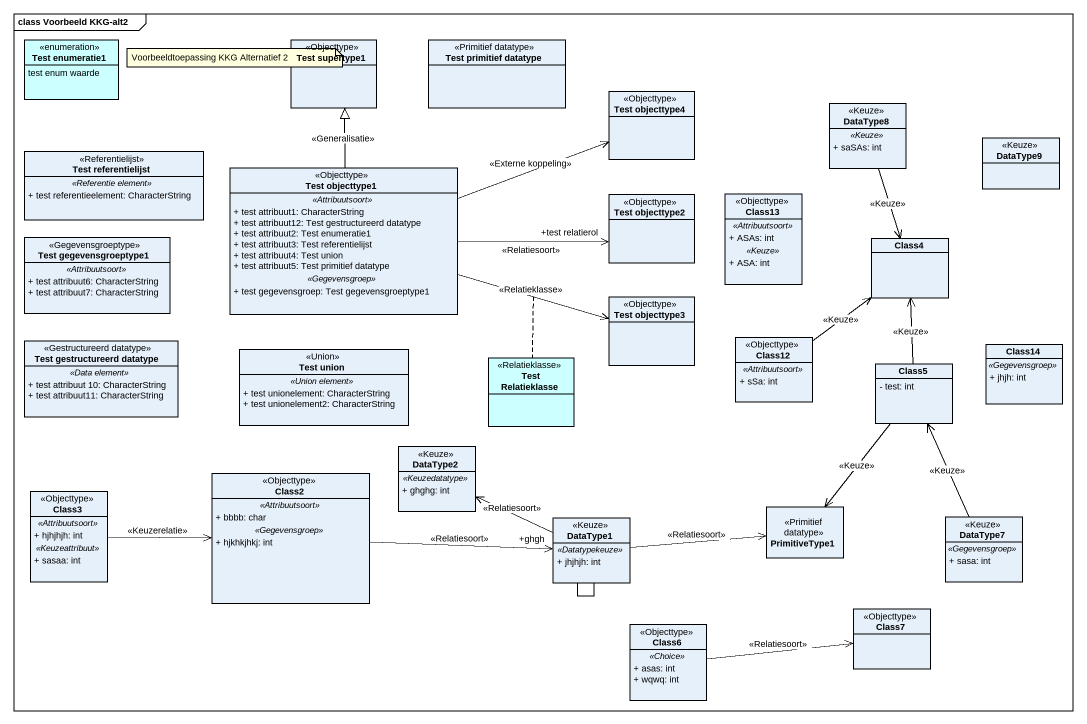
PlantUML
@startuml
mainframe class Voorbeeld KKG-alt2
hide circle
hide empty members
skinparam classAttributeIconSize 0
enum "Test enumeratie1" as Test_enumeratie1 #CCFFFF {
  test enum waarde
}
class "Test supertype1" as Test_supertype1 <<Objecttype>>
class "Test primitief datatype" as Test_primitief_datatype <<Primitief datatype>>
class "Test objecttype4" as Test_objecttype4 <<Objecttype>>
class DataType8 <<Keuze>> {
  .. <<Keuze>> ..
  + saSAs: int
}
class "Test referentielijst" as Test_referentielijst <<Referentielijst>> {
  .. <<Referentie element>> ..
  + test referentieelement: CharacterString
}
class DataType9 <<Keuze>>
class "Test objecttype1" as Test_objecttype1 <<Objecttype>> {
  .. <<Attribuutsoort>> ..
  + test attribuut1: CharacterString
  + test attribuut12: Test gestructureerd datatype
  + test attribuut2: Test enumeratie1
  + test attribuut3: Test referentielijst
  + test attribuut4: Test union
  + test attribuut5: Test primitief datatype
  .. <<Gegevensgroep>> ..
  + test gegevensgroep: Test gegevensgroeptype1
}
class "Test objecttype2" as Test_objecttype2 <<Objecttype>>
class Class13 <<Objecttype>> {
  .. <<Attribuutsoort>> ..
  + ASAs: int
  .. <<Keuze>> ..
  + ASA: int
}
class "Test gegevensgroeptype1" as Test_gegevensgroeptype1 <<Gegevensgroeptype>> {
  .. <<Attribuutsoort>> ..
  + test attribuut6: CharacterString
  + test attribuut7: CharacterString
}
class Class4
class "Test objecttype3" as Test_objecttype3 <<Objecttype>>
class "Test gestructureerd datatype" as Test_gestructureerd_datatype <<Gestructureerd datatype>> {
  .. <<Data element>> ..
  + test attribuut 10: CharacterString
  + test attribuut11: CharacterString
}
class "Test union" as Test_union <<Union>> {
  .. <<Union element>> ..
  + test unionelement: CharacterString
  + test unionelement2: CharacterString
}
class Class12 <<Objecttype>> {
  .. <<Attribuutsoort>> ..
  + sSa: int
}
class Class14 {
  .. <<Gegevensgroep>> ..
  + jhjh: int
}
class "Test Relatieklasse" as Test_Relatieklasse <<Relatieklasse>> #CCFFFF
class Class5 {
  - test: int
}
class DataType2 <<Keuze>> {
  .. <<Keuzedatatype>> ..
  + ghghg: int
}
class Class3 <<Objecttype>> {
  .. <<Attribuutsoort>> ..
  + hjhjhjh: int
  .. <<Keuzeattribuut>> ..
  + sasaa: int
}
class Class2 <<Objecttype>> {
  .. <<Attribuutsoort>> ..
  + bbbb: char
  .. <<Gegevensgroep>> ..
  + hjkhkjhkj: int
}
class DataType1 <<Keuze>> {
  .. <<Datatypekeuze>> ..
  + jhjhjh: int
}
class PrimitiveType1 <<Primitief datatype>>
class DataType7 <<Keuze>> {
  .. <<Gegevensgroep>> ..
  + sasa: int
}
class Class7 <<Objecttype>>
class Class6 <<Objecttype>> {
  .. <<Choice>> ..
  + asas: int
  + wqwq: int
}
DataType8 --> Class4 : <<Keuze>>
Test_objecttype1 -up-|> Test_supertype1 : <<Generalisatie>>
Test_objecttype1 -right-> Test_objecttype4 : <<Externe koppeling>>
Test_objecttype1 -right-> "+test relatierol" Test_objecttype2 : <<Relatiesoort>>
Test_objecttype1 -right-> Test_objecttype3 : <<Relatieklasse>>
(Test_objecttype1, Test_objecttype3) .. Test_Relatieklasse
Class12 -up-> Class4 : <<Keuze>>
Class5 -up-> Class4 : <<Keuze>>
Class5 --> PrimitiveType1 : <<Keuze>>
Class3 -right-> Class2 : <<Keuzerelatie>>
Class2 -right-> "+ghgh" DataType1 : <<Relatiesoort>>
DataType1 -left-> DataType2 : <<Relatiesoort>>
DataType1 -- DataType1
DataType1 -right-> PrimitiveType1 : <<Relatiesoort>>
DataType7 -up-> Class5 : <<Keuze>>
Class6 -right-> Class7 : <<Relatiesoort>>
note as N1
  Voorbeeldtoepassing KKG Alternatief 2
end note
@enduml
